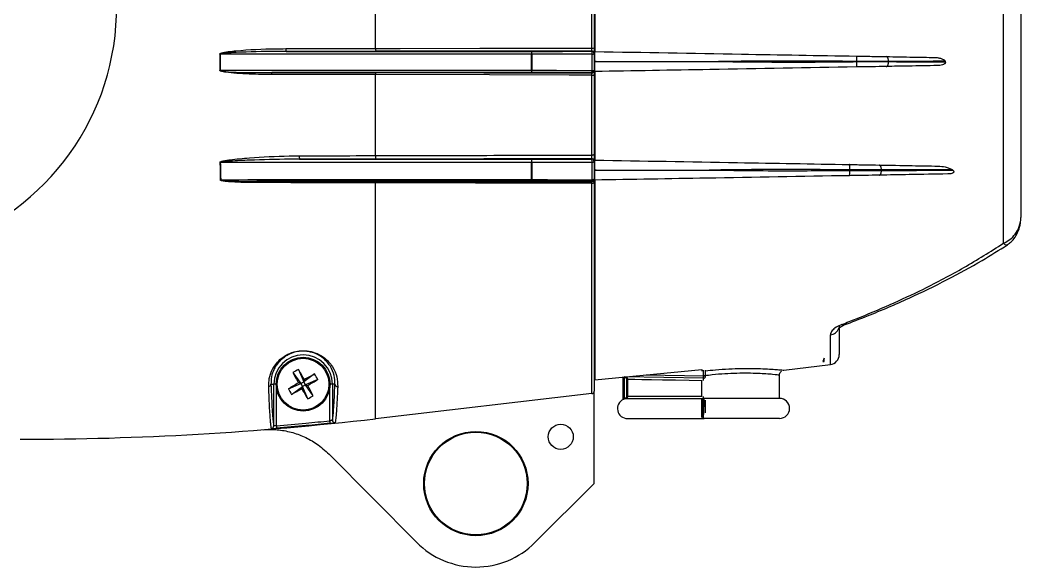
# Model space of a CAD drawing. Extents: x 12.3 to 108.7, y 1.1 to 80.4.
# Drawn here: x 77.17 to 83.16, y 29.34 to 32.62 of the extents above; entities that cross this region are included whole.
import ezdxf

# ---------------------------------------------------------------- set-up
doc = ezdxf.new("R2010")
doc.units = 0
doc.header["$MEASUREMENT"] = 0
doc.layers.add('OBJECT', color=7, linetype='CONTINUOUS')

msp = doc.modelspace()

# ---------------------------------------------------------------- linework, layer by layer
at = {"layer": 'OBJECT'}
for p, q in [((83.0585, 31.2808), (83.0585, 34.1032)), ((83.1638, 33.9481), (83.1638, 31.436)), ((80.6138, 32.955), (80.6138, 32.429)), ((79.3004, 32.4471), (79.3004, 32.9369)), ((80.5962, 32.4499), (80.5962, 32.9342)), ((80.6095, 32.9327), (80.6095, 32.4514)), ((78.3691, 32.4156), (78.3698, 32.3139)), ((80.2344, 32.4129), (78.3705, 32.4131)), ((79.3021, 32.4307), (78.7652, 32.4297)), ((78.7652, 32.4297), (80.2345, 32.4295)), ((80.5945, 32.4333), (79.3021, 32.4307)), ((80.2344, 32.3171), (80.2344, 32.4129)), ((80.2368, 32.4129), (80.2368, 32.3171)), ((80.5945, 32.4305), (80.5945, 32.4333)), ((80.5969, 32.3161), (80.5969, 32.4139)), ((80.6095, 32.4328), (80.6154, 32.4329)), ((80.6095, 32.4183), (80.6095, 32.4155)), ((80.6095, 32.4155), (80.6095, 32.3183)), ((80.6138, 32.3689), (80.6138, 32.3692)), ((82.1823, 32.3684), (82.1823, 32.3697)), ((82.3714, 32.3685), (82.3714, 32.3696)), ((78.3716, 32.3169), (78.3854, 32.3169)), ((80.2345, 32.3043), (78.6804, 32.3041)), ((78.6804, 32.3041), (79.3021, 32.303)), ((79.3004, 31.8057), (79.3004, 32.2905)), ((79.3021, 32.303), (80.5945, 32.3004)), ((80.5945, 32.3004), (80.5945, 32.3033)), ((80.6095, 32.3183), (80.6095, 32.3154)), ((80.6095, 32.2906), (80.6095, 31.8145)), ((80.6138, 32.309), (80.6138, 31.779)), ((80.5962, 31.8088), (80.5962, 32.288)), ((79.3021, 31.7854), (78.8459, 31.7845)), ((78.8459, 31.7845), (80.2345, 31.7843)), ((80.5945, 31.7882), (79.3021, 31.7854)), ((80.2344, 31.662), (80.2344, 31.7639)), ((80.2368, 31.7639), (80.2368, 31.6621)), ((80.5945, 31.7854), (80.5945, 31.7882)), ((80.5969, 31.6608), (80.5969, 31.7649)), ((80.6095, 31.7732), (80.6095, 31.7704)), ((80.6095, 31.7704), (80.6095, 31.6669)), ((80.6138, 31.7189), (80.6138, 31.7192)), ((82.1396, 31.7176), (82.1396, 31.7205)), ((82.3287, 31.7167), (82.3287, 31.7213)), ((78.3745, 31.6617), (78.3872, 31.6617)), ((80.2345, 31.653), (78.5914, 31.6528)), ((78.5914, 31.6528), (79.3021, 31.6515)), ((79.3004, 30.2301), (79.3004, 31.6429)), ((79.3021, 31.6515), (80.5945, 31.6486)), ((80.5945, 31.6486), (80.5945, 31.6519)), ((80.5962, 30.3805), (80.5962, 31.6403)), ((80.6095, 31.6669), (80.6095, 31.6636)), ((80.6095, 31.6471), (80.6095, 30.3954)), ((80.6138, 31.659), (80.6138, 30.4639)), ((82.0232, 30.5551), (82.0232, 30.7328)), ((82.0758, 30.7874), (82.0758, 30.6146)), ((81.7437, 30.5208), (82.0232, 30.5551)), ((81.9858, 30.5933), (81.9789, 30.5737)), ((81.9789, 30.5737), (81.9858, 30.5737)), ((81.9858, 30.5737), (81.9858, 30.5933)), ((78.8066, 30.5061), (78.8536, 30.441)), ((78.8397, 30.5249), (78.8714, 30.4511)), ((78.9365, 30.4981), (78.8714, 30.4511)), ((80.6095, 30.5038), (80.6138, 30.5038)), ((80.6138, 30.4639), (81.2538, 30.5247)), ((80.9216, 30.4932), (81.2645, 30.4872)), ((81.2538, 30.5247), (81.2538, 30.5147)), ((81.2645, 30.4872), (81.2645, 30.5211)), ((81.2738, 30.52), (81.2738, 30.4872)), ((81.7188, 30.352), (81.7188, 30.4917)), ((78.6754, 30.4371), (78.6923, 30.4371)), ((78.6923, 30.1871), (78.6923, 30.4371)), ((78.7066, 30.4371), (78.6923, 30.4371)), ((78.7798, 30.4092), (78.8536, 30.441)), ((78.8536, 30.441), (78.8398, 30.4448)), ((78.8536, 30.441), (78.8714, 30.4511)), ((78.8536, 30.441), (78.8637, 30.4231)), ((78.8815, 30.4333), (78.8637, 30.4231)), ((78.8752, 30.4649), (78.8714, 30.4511)), ((78.8815, 30.4333), (78.8714, 30.4511)), ((78.9553, 30.465), (78.8815, 30.4333)), ((78.8815, 30.4333), (78.8953, 30.4294)), ((78.9285, 30.3681), (78.8815, 30.4333)), ((79.0428, 30.4371), (79.0286, 30.4371)), ((79.0581, 30.4371), (79.0428, 30.4371)), ((79.0428, 30.4371), (79.0428, 30.2223)), ((80.7789, 30.4806), (80.7888, 30.4755)), ((80.7838, 30.4756), (80.7789, 30.4806)), ((80.7838, 30.4755), (80.7838, 30.4756)), ((80.7838, 30.4755), (80.7888, 30.4755)), ((80.7838, 30.3527), (80.7838, 30.4755)), ((81.2637, 30.4722), (80.7881, 30.4805)), ((80.795, 30.4753), (80.7888, 30.4755)), ((80.7888, 30.4755), (80.7888, 30.4755)), ((80.7888, 30.4755), (80.7888, 30.3527)), ((80.8049, 30.4653), (80.8098, 30.4653)), ((80.8049, 30.3646), (80.8049, 30.4653)), ((80.8098, 30.4653), (80.8098, 30.3646)), ((81.2538, 30.3606), (81.2538, 30.4614)), ((81.2738, 30.4872), (81.2645, 30.4872)), ((81.2738, 30.4872), (81.2738, 30.4822)), ((78.7073, 30.4217), (78.7073, 30.1882)), ((78.7986, 30.3761), (78.8637, 30.4231)), ((78.8599, 30.4094), (78.8637, 30.4231)), ((78.8954, 30.3494), (78.8637, 30.4231)), ((79.0278, 30.2178), (79.0278, 30.4217)), ((80.5962, 30.3805), (79.3004, 30.2301)), ((80.6092, 30.3821), (80.6095, 30.3821)), ((80.6092, 29.8422), (80.6092, 30.3821)), ((80.6095, 30.3821), (80.6095, 30.3954)), ((80.7838, 30.3527), (80.7888, 30.3527)), ((80.7888, 30.3527), (80.7968, 30.3549)), ((81.2638, 30.35), (80.7978, 30.35)), ((80.8049, 30.3646), (80.8098, 30.3646)), ((80.8098, 30.3646), (81.2567, 30.3646)), ((81.2589, 30.351), (81.2573, 30.351)), ((81.2588, 30.352), (81.2589, 30.3506)), ((81.7188, 30.352), (81.2588, 30.352)), ((80.8088, 30.2312), (81.2638, 30.2312)), ((81.2589, 30.2335), (81.2588, 30.232)), ((81.7188, 30.232), (81.2589, 30.232)), ((79.0228, 30.0183), (79.5468, 29.4901)), ((80.2544, 29.4883), (80.6092, 29.8422))]:
    msp.add_line(p, q, dxfattribs=at)
at = {"layer": 'OBJECT', "flags": 128}
for points in [[(79.3004, 32.4471), (79.3302, 32.4472), (79.4494, 32.4475), (79.9261, 32.4485), (80.5962, 32.4499)], [(80.2345, 32.4295), (80.42, 32.4301), (80.5945, 32.4305)], [(80.5969, 32.4139), (80.5672, 32.4138), (80.4487, 32.4135), (80.2368, 32.4129)], [(78.3854, 32.3169), (78.4154, 32.3169), (78.5354, 32.3169), (79.0154, 32.317), (80.2344, 32.3171)], [(80.5962, 32.288), (80.5797, 32.288), (80.4606, 32.2882), (79.9839, 32.2892), (79.3004, 32.2905)], [(80.5945, 32.3033), (80.4206, 32.3038), (80.2345, 32.3043)], [(80.2368, 32.3171), (80.2664, 32.3171), (80.3849, 32.3167), (80.5969, 32.3161)], [(80.5962, 31.8088), (80.5989, 31.8091), (80.6014, 31.8095), (80.6037, 31.81), (80.6057, 31.8107), (80.6073, 31.8116), (80.6085, 31.8125), (80.6093, 31.8135), (80.6095, 31.8145)], [(80.2344, 31.7639), (80.2044, 31.7639), (80.0844, 31.7639), (79.6044, 31.7639), (78.372, 31.7641)], [(80.6095, 31.7704), (80.6093, 31.7694), (80.6086, 31.7684), (80.6075, 31.7676), (80.6059, 31.7668), (80.604, 31.7661), (80.6018, 31.7655), (80.5994, 31.7651), (80.5969, 31.7649)], [(78.3872, 31.6617), (78.4172, 31.6617), (78.5372, 31.6618), (79.0172, 31.6618), (80.2344, 31.662)], [(80.5962, 31.6403), (80.5989, 31.6406), (80.6014, 31.6411), (80.6037, 31.6417), (80.6057, 31.6426), (80.6073, 31.6436), (80.6085, 31.6447), (80.6093, 31.6459), (80.6095, 31.6471)], [(80.5969, 31.6608), (80.5994, 31.6611), (80.6018, 31.6615), (80.604, 31.6622), (80.6059, 31.6629), (80.6075, 31.6638), (80.6086, 31.6648), (80.6093, 31.6659), (80.6095, 31.6669)], [(83.0585, 31.2808), (83.0682, 31.2741), (83.0766, 31.2711), (83.0831, 31.2719), (83.0838, 31.2723)], [(81.2538, 30.4573), (81.178, 30.4587), (81.0956, 30.4602), (81.0194, 30.4616), (80.9519, 30.4628), (80.8955, 30.4638), (80.8521, 30.4646), (80.8232, 30.4651), (80.8098, 30.4653)], [(79.0293, 30.2029), (79.0293, 30.2033), (79.0292, 30.2042), (79.029, 30.2056), (79.0289, 30.2075), (79.0286, 30.2097), (79.0284, 30.2122), (79.0281, 30.215), (79.0278, 30.2178)], [(78.7073, 30.1882), (78.7075, 30.1853), (78.7078, 30.1826), (78.708, 30.1801), (78.7082, 30.1778), (78.7083, 30.176), (78.7084, 30.1746), (78.7085, 30.1736), (78.7085, 30.1732)]]:
    msp.add_lwpolyline(points, dxfattribs=at)
at = {"layer": 'OBJECT'}
for centre, radius in [((78.8676, 30.4371), 0.161), ((78.8676, 30.4371), 0.1549), ((80.4095, 30.122), 0.0751), ((79.9015, 29.842), 0.3122), ((79.9015, 29.842), 0.3073)]:
    msp.add_circle(centre, radius, dxfattribs=at)
for centre, radius, start, end in [((76.2515, 32.692), 1.5, 209.92643, 65.38549), ((78.8158, 32.442), 0.052, 175.36381, 193.62253), ((79.3397, 32.4429), 0.0396, 173.91457, 198.06738), ((80.9252, 32.4172), 0.6908, 178.97673, 180.35644), ((80.2345, 32.5491), 0.1362, 269.95787, 270.98138), ((80.2066, 32.4172), 0.0305, 352.02859, 23.98277), ((80.5945, 32.4183), 0.015, 0.00632, 90.00362), ((80.5666, 32.4181), 0.0305, 352.01699, 23.96494), ((80.5945, 32.4155), 0.015, 0.00632, 90.00362), ((80.5993, 32.4814), 0.0317, 264.53386, 288.88403), ((80.5996, 32.442), 0.0282, 264.33761, 290.48783), ((80.6096, 32.3908), 0.00727, 53.77922, 90.28127), ((78.7176, 32.2942), 0.0385, 164.98042, 183.94109), ((79.3281, 32.2931), 0.0278, 158.99083, 185.33807), ((80.7147, 32.3143), 0.4803, 179.66977, 181.19683), ((80.2345, 32.4185), 0.1014, 269.94275, 271.31763), ((80.2149, 32.3145), 0.0221, 332.53667, 6.81375), ((80.5945, 32.3183), 0.015, 269.99659, 359.99361), ((80.575, 32.3135), 0.022, 332.46112, 6.80142), ((80.5945, 32.3154), 0.015, 269.99659, 359.99361), ((80.5992, 32.3082), 0.0204, 261.77054, 300.43677), ((80.5996, 32.3377), 0.0218, 262.78686, 297.16097), ((80.6091, 32.3237), 0.00731, 49.69642, 86.8688), ((80.6095, 32.3244), 0.00647, 47.15899, 89.40623), ((78.9046, 31.7986), 0.0603, 174.13352, 193.5339), ((79.348, 31.7995), 0.048, 172.57596, 197.13382), ((81.0679, 31.7701), 0.8336, 179.02617, 180.43115), ((80.2345, 31.8049), 0.0411, 269.86197, 273.25897), ((80.2009, 31.7701), 0.0365, 350.21327, 22.87231), ((80.5945, 31.7732), 0.015, 0.0064, 90.00369), ((80.5608, 31.7711), 0.0366, 350.13534, 22.87655), ((80.5945, 31.7704), 0.015, 0.00612, 90.00369), ((78.6135, 31.6455), 0.0233, 161.55533, 183.53232), ((79.3163, 31.6442), 0.0159, 152.63312, 184.74851), ((80.2345, 31.699), 0.037, 269.84598, 273.61999), ((80.5069, 31.6605), 0.2725, 179.6771, 181.56104), ((80.2233, 31.6607), 0.0136, 325.37209, 5.61845), ((80.5945, 31.6669), 0.015, 269.99631, 359.99388), ((80.5945, 31.6636), 0.015, 269.99659, 359.99361), ((80.5837, 31.6595), 0.0133, 324.98274, 5.56196), ((82.102, 30.8055), 0.0142, 227.61758, 286.95606), ((82.0179, 30.7914), 0.0589, 275.16824, 341.06905), ((78.8676, 30.4371), 0.1753, 0, 180), ((82.0158, 30.6146), 0.06, 277, 0), ((79.0184, 30.1709), 0.3965, 116.79529, 122.29603), ((81.2561, 31.7937), 2.7673, 207.7275, 209.17146), ((76.4759, 29.0841), 2.7683, 29.92008, 31.36356), ((80.2243, 28.0482), 2.7677, 117.72761, 119.17135), ((78.6014, 30.2863), 0.3964, 26.79471, 32.29644), ((78.6611, 30.438), 0.0143, 271.91262, 356.59079), ((80.2202, 28.0462), 2.7674, 119.92002, 121.36395), ((77.5149, 32.828), 2.7674, 299.92002, 301.36395), ((79.0728, 30.438), 0.0147, 183.58335, 277.52751), ((80.7875, 30.5467), 0.0711, 267.02273, 270.97886), ((80.724, 30.4778), 0.0711, 357.98461, 2.01539), ((81.2638, 30.4822), 0.01, 269, 0), ((79.1337, 30.588), 0.3965, 206.79508, 212.29608), ((77.5112, 32.8254), 2.7669, 297.7274, 299.17156), ((81.2588, 31.7899), 2.7679, 209.91998, 211.36367), ((76.4786, 29.0804), 2.7677, 27.7276, 29.17136), ((80.5945, 30.3954), 0.015, 276.62117, 0), ((78.7167, 30.7033), 0.3965, 296.79529, 302.29603), ((80.8088, 30.2912), 0.06, 114.60659, 270), ((80.7237, 30.3387), 0.0749, 8.6281, 12.44194), ((81.7188, 30.292), 0.06, 270, 90), ((77.1734, 48.5539), 18.4468, 270, 276.62117), ((79.0578, 30.2223), 0.015, 180.11008, 275.83387), ((78.6773, 30.1871), 0.015, 274.70147, 359.90668), ((79.9015, 29.842), 0.4997, 224.77204, 314.92776)]:
    msp.add_arc(centre, radius, start, end, dxfattribs=at)
for centre, major_axis, ratio, start_param, end_param in [((85.5957, 32.692), (2.9415, 0), 0.564143, 3.336501, 3.338452), ((85.2325, 32.692), (3.0188, 0), 0.564143, 3.749125, 3.750253), ((81.2638, 30.4872), (0.0002, 0.015), 0.044174, 3.141335, 4.713288)]:
    msp.add_ellipse(centre, major_axis=major_axis, ratio=ratio, start_param=start_param, end_param=end_param, dxfattribs=at)
for points, knots in [([(78.3691, 32.4156), (78.3691, 32.4156), (78.3699, 32.4163), (78.3716, 32.4173), (78.3747, 32.4187), (78.3789, 32.4201), (78.3851, 32.4218), (78.3944, 32.4239), (78.4085, 32.4265), (78.4326, 32.4299), (78.5317, 32.4405), (78.6444, 32.4453), (78.744, 32.446), (78.7639, 32.4462)], [0, 0, 0, 0, 0.000221, 0.007602, 0.014894, 0.025451, 0.040866, 0.063519, 0.097193, 0.149251, 0.246853, 0.84944, 1, 1, 1, 1]), ([(78.3696, 32.4141), (78.3695, 32.4142), (78.3692, 32.4145), (78.3691, 32.4151), (78.3691, 32.4155), (78.3691, 32.4156)], [0, 0, 0, 0, 0.297907, 0.774263, 1, 1, 1, 1]), ([(78.7652, 32.4297), (78.7453, 32.4296), (78.6456, 32.4293), (78.5331, 32.4269), (78.4337, 32.4216), (78.4096, 32.4198), (78.3955, 32.4185), (78.3862, 32.4175), (78.38, 32.4166), (78.3758, 32.4159), (78.3728, 32.4152), (78.3708, 32.4147), (78.3698, 32.4142), (78.3696, 32.4141)], [0, 0, 0, 0, 0.150846, 0.754475, 0.851961, 0.903803, 0.937196, 0.959518, 0.974561, 0.984709, 0.99155, 0.998106, 1, 1, 1, 1]), ([(78.3696, 32.4141), (78.3699, 32.4138), (78.3702, 32.4135), (78.3705, 32.4132), (78.3705, 32.4131)], [0, 0, 0, 0, 0.885784, 1, 1, 1, 1]), ([(78.3705, 32.4131), (78.3706, 32.4076), (78.3707, 32.3922), (78.3711, 32.3601), (78.3714, 32.3335), (78.3716, 32.3169)], [0, 0, 0, 0, 0.170169, 0.481151, 1, 1, 1, 1]), ([(78.7639, 32.4462), (78.7739, 32.4462), (78.8237, 32.4463), (79.0027, 32.4466), (79.1714, 32.4469), (79.3004, 32.4471)], [0, 0, 0, 0, 0.055635, 0.278177, 1, 1, 1, 1]), ([(80.5945, 32.4333), (80.5947, 32.4335), (80.5951, 32.4338), (80.5956, 32.4363), (80.596, 32.4401), (80.5962, 32.4448), (80.5962, 32.4482), (80.5962, 32.4499)], [0, 0, 0, 0, 0.193068, 0.397655, 0.599765, 0.800194, 1, 1, 1, 1]), ([(80.6095, 32.4514), (80.6095, 32.4481), (80.6095, 32.4413), (80.6095, 32.4319), (80.6095, 32.4244), (80.6095, 32.4194), (80.6095, 32.4186), (80.6095, 32.4183)], [0, 0, 0, 0, 0.201676, 0.403337, 0.605469, 0.808814, 1, 1, 1, 1]), ([(80.6138, 32.4181), (80.6136, 32.4189), (80.613, 32.4206), (80.6108, 32.4234), (80.6096, 32.4246), (80.6095, 32.4247)], [0, 0, 0, 0, 0.431903, 0.945125, 1, 1, 1, 1]), ([(80.6138, 32.429), (80.9061, 32.4239), (81.4279, 32.4148), (81.9495, 32.4057), (82.179, 32.4017)], [0, 0, 0, 0, 0.56001, 1, 1, 1, 1]), ([(80.6138, 32.3692), (80.6138, 32.3751), (80.6138, 32.3876), (80.6138, 32.4052), (80.6138, 32.4193), (80.6138, 32.4277), (80.6138, 32.4286), (80.6138, 32.429)], [0, 0, 0, 0, 0.187683, 0.400359, 0.613504, 0.827952, 1, 1, 1, 1]), ([(80.6208, 32.369), (80.6195, 32.3691), (80.6172, 32.3691), (80.6149, 32.3691), (80.6138, 32.3692)], [0, 0, 0, 0, 0.560015, 1, 1, 1, 1]), ([(80.6138, 32.3689), (80.6151, 32.3689), (80.6174, 32.369), (80.6197, 32.369), (80.6208, 32.369)], [0, 0, 0, 0, 0.560017, 1, 1, 1, 1]), ([(80.6138, 32.309), (80.6138, 32.3097), (80.6138, 32.3111), (80.6138, 32.3215), (80.6138, 32.3369), (80.6138, 32.3537), (80.6138, 32.3647), (80.6138, 32.3689)], [0, 0, 0, 0, 0.217203, 0.434333, 0.650167, 0.864391, 1, 1, 1, 1]), ([(80.6208, 32.369), (80.6213, 32.369), (80.7589, 32.369), (80.9811, 32.369), (81.224, 32.369), (81.3305, 32.369), (81.3523, 32.369), (81.353, 32.369)], [0, 0, 0, 0, 0.002275, 0.563506, 0.91051, 0.997261, 1, 1, 1, 1]), ([(82.1823, 32.3697), (82.0275, 32.371), (81.7511, 32.3733), (81.4747, 32.3703), (81.353, 32.369)], [0, 0, 0, 0, 0.5599417, 1, 1, 1, 1]), ([(81.353, 32.369), (81.5078, 32.3674), (81.7843, 32.3644), (82.0607, 32.3671), (82.1823, 32.3684)], [0, 0, 0, 0, 0.560058, 1, 1, 1, 1]), ([(82.1823, 32.3697), (82.1823, 32.3737), (82.1824, 32.3799), (82.182, 32.3874), (82.1816, 32.3925), (82.181, 32.3966), (82.1802, 32.4006), (82.1795, 32.4013), (82.179, 32.4017)], [0, 0, 0, 0, 0.239486, 0.368379, 0.5, 0.631621, 0.760514, 1, 1, 1, 1]), ([(82.179, 32.4017), (82.2101, 32.4012), (82.2724, 32.4001), (82.329, 32.3991), (82.3574, 32.3986)], [0, 0, 0, 0, 0.499273, 1, 1, 1, 1]), ([(82.179, 32.3364), (82.1795, 32.3368), (82.1802, 32.3375), (82.181, 32.3415), (82.1816, 32.3456), (82.182, 32.3507), (82.1824, 32.3581), (82.1823, 32.3643), (82.1823, 32.3684)], [0, 0, 0, 0, 0.239486, 0.368379, 0.5, 0.63162, 0.760514, 1, 1, 1, 1]), ([(82.3714, 32.3696), (82.3415, 32.3696), (82.2816, 32.3696), (82.2154, 32.3697), (82.1823, 32.3697)], [0, 0, 0, 0, 0.500043, 1, 1, 1, 1]), ([(82.1823, 32.3684), (82.2154, 32.3684), (82.2816, 32.3685), (82.3415, 32.3685), (82.3714, 32.3685)], [0, 0, 0, 0, 0.499957, 1, 1, 1, 1]), ([(82.3714, 32.3696), (82.3712, 32.3732), (82.371, 32.3788), (82.3693, 32.3855), (82.3675, 32.3902), (82.3653, 32.3939), (82.362, 32.3976), (82.3592, 32.3982), (82.3574, 32.3986)], [0, 0, 0, 0, 0.239577, 0.368438, 0.5, 0.631563, 0.760422, 1, 1, 1, 1]), ([(82.3574, 32.3986), (82.4111, 32.3977), (82.507, 32.396), (82.6033, 32.3943), (82.6457, 32.3936)], [0, 0, 0, 0, 0.559976, 1, 1, 1, 1]), ([(82.3574, 32.3395), (82.3592, 32.3399), (82.362, 32.3405), (82.3653, 32.3442), (82.3675, 32.3479), (82.3693, 32.3525), (82.371, 32.3593), (82.3712, 32.3648), (82.3714, 32.3685)], [0, 0, 0, 0, 0.239578, 0.368437, 0.5, 0.631562, 0.760424, 1, 1, 1, 1]), ([(82.7099, 32.3706), (82.6467, 32.3704), (82.5339, 32.37), (82.421, 32.3697), (82.3714, 32.3696)], [0, 0, 0, 0, 0.560005, 1, 1, 1, 1]), ([(82.3714, 32.3685), (82.4348, 32.3682), (82.548, 32.3678), (82.6612, 32.3676), (82.711, 32.3675)], [0, 0, 0, 0, 0.560003, 1, 1, 1, 1]), ([(82.6457, 32.3936), (82.6529, 32.3932), (82.6666, 32.3924), (82.6862, 32.3877), (82.7, 32.3817), (82.7077, 32.3751), (82.7092, 32.3719), (82.7099, 32.3706)], [0, 0, 0, 0, 0.307718, 0.577843, 0.849689, 0.938704, 1, 1, 1, 1]), ([(82.711, 32.3675), (82.7112, 32.3665), (82.7118, 32.3645), (82.7111, 32.3612), (82.7089, 32.3576), (82.7035, 32.353), (82.6882, 32.3464), (82.6736, 32.3455), (82.6629, 32.3448)], [0, 0, 0, 0, 0.05238, 0.104942, 0.166384, 0.263154, 0.457421, 1, 1, 1, 1]), ([(78.3698, 32.3139), (78.3698, 32.3143), (78.3698, 32.3149), (78.3701, 32.3154), (78.3703, 32.3156), (78.3703, 32.3156)], [0, 0, 0, 0, 0.637309, 0.929409, 1, 1, 1, 1]), ([(78.6792, 32.2915), (78.6593, 32.2916), (78.5895, 32.2921), (78.4975, 32.2953), (78.4162, 32.303), (78.3833, 32.3082), (78.3722, 32.3125), (78.3705, 32.3135), (78.3698, 32.3139)], [0, 0, 0, 0, 0.192001, 0.672671, 0.885171, 0.98164, 0.991569, 1, 1, 1, 1]), ([(78.3716, 32.3169), (78.3715, 32.3169), (78.3711, 32.3164), (78.3707, 32.316), (78.3703, 32.3156)], [0, 0, 0, 0, 0.084321, 1, 1, 1, 1]), ([(78.3703, 32.3156), (78.3704, 32.3156), (78.3713, 32.3152), (78.3732, 32.3147), (78.4149, 32.3065), (78.4981, 32.3027), (78.5996, 32.3048), (78.6605, 32.3043), (78.6804, 32.3041)], [0, 0, 0, 0, 0.000798, 0.00951, 0.018875, 0.412287, 0.807617, 1, 1, 1, 1]), ([(79.3004, 32.2905), (79.2904, 32.2905), (79.2408, 32.2906), (79.034, 32.291), (78.8367, 32.2913), (78.6792, 32.2915)], [0, 0, 0, 0, 0.048051, 0.240252, 1, 1, 1, 1]), ([(80.5962, 32.288), (80.5962, 32.2897), (80.5961, 32.2931), (80.5956, 32.2971), (80.5951, 32.2998), (80.5947, 32.3002), (80.5945, 32.3004)], [0, 0, 0, 0, 0.258254, 0.503569, 0.751286, 1, 1, 1, 1]), ([(80.6095, 32.3154), (80.6095, 32.315), (80.6095, 32.3142), (80.6095, 32.3088), (80.6095, 32.3009), (80.6095, 32.2941), (80.6095, 32.2906)], [0, 0, 0, 0, 0.246724, 0.493472, 0.739434, 1, 1, 1, 1]), ([(82.179, 32.3364), (81.8868, 32.3313), (81.365, 32.3221), (80.8434, 32.313), (80.6138, 32.309)], [0, 0, 0, 0, 0.560008, 1, 1, 1, 1]), ([(82.3574, 32.3395), (82.329, 32.339), (82.2724, 32.338), (82.2101, 32.3369), (82.179, 32.3364)], [0, 0, 0, 0, 0.500727, 1, 1, 1, 1]), ([(82.6629, 32.3448), (82.6057, 32.3438), (82.5035, 32.342), (82.4021, 32.3403), (82.3574, 32.3395)], [0, 0, 0, 0, 0.560034, 1, 1, 1, 1]), ([(80.6095, 31.8145), (80.6095, 31.8113), (80.6095, 31.8049), (80.6095, 31.7947), (80.6095, 31.7855), (80.6095, 31.7783), (80.6095, 31.774), (80.6095, 31.7734), (80.6095, 31.7732)], [0, 0, 0, 0, 0.171857, 0.343722, 0.515528, 0.68804, 0.861786, 1, 1, 1, 1]), ([(78.37, 31.767), (78.3706, 31.7674), (78.3721, 31.7683), (78.3751, 31.7695), (78.3795, 31.771), (78.3861, 31.7728), (78.3959, 31.775), (78.4109, 31.7777), (78.4612, 31.7852), (78.5868, 31.7965), (78.7252, 31.8037), (78.8247, 31.8046), (78.8446, 31.8048)], [0, 0, 0, 0, 0.004769, 0.011139, 0.020375, 0.033873, 0.053728, 0.083326, 0.129589, 0.372848, 0.874621, 1, 1, 1, 1]), ([(78.37, 31.767), (78.3705, 31.7314), (78.3711, 31.6949), (78.3718, 31.6589), (78.3718, 31.658)], [0, 0, 0, 0, 0.9743469, 1, 1, 1, 1]), ([(78.3705, 31.7654), (78.3704, 31.7656), (78.3701, 31.7659), (78.37, 31.7665), (78.37, 31.7669), (78.37, 31.767)], [0, 0, 0, 0, 0.340086, 0.815796, 1, 1, 1, 1]), ([(78.8459, 31.7845), (78.826, 31.7844), (78.7264, 31.784), (78.5881, 31.7804), (78.4625, 31.7747), (78.412, 31.7709), (78.397, 31.7696), (78.3872, 31.7685), (78.3806, 31.7676), (78.3762, 31.7668), (78.3731, 31.7662), (78.3714, 31.7656), (78.3705, 31.7654)], [0, 0, 0, 0, 0.125521, 0.628184, 0.871481, 0.917562, 0.946924, 0.966505, 0.979694, 0.988591, 0.994589, 1, 1, 1, 1]), ([(78.3705, 31.7654), (78.371, 31.765), (78.3715, 31.7645), (78.3719, 31.7641), (78.372, 31.7641)], [0, 0, 0, 0, 0.922656, 1, 1, 1, 1]), ([(78.372, 31.7641), (78.3723, 31.7487), (78.3729, 31.7241), (78.3738, 31.69), (78.3742, 31.6713), (78.3745, 31.6617)], [0, 0, 0, 0, 0.446556, 0.718702, 1, 1, 1, 1]), ([(78.8446, 31.8048), (78.8545, 31.8048), (78.9043, 31.8049), (79.0564, 31.8052), (79.1982, 31.8055), (79.3004, 31.8057)], [0, 0, 0, 0, 0.065425, 0.327127, 1, 1, 1, 1]), ([(79.3004, 31.8057), (79.3103, 31.8057), (79.3599, 31.8059), (79.5683, 31.8064), (79.9904, 31.8074), (80.3727, 31.8083), (80.5962, 31.8088)], [0, 0, 0, 0, 0.022974, 0.114871, 0.482458, 1, 1, 1, 1]), ([(80.2345, 31.7843), (80.296, 31.7845), (80.416, 31.7848), (80.536, 31.7852), (80.5945, 31.7854)], [0, 0, 0, 0, 0.512542, 1, 1, 1, 1]), ([(80.5969, 31.7649), (80.587, 31.7648), (80.5377, 31.7647), (80.4177, 31.7644), (80.3075, 31.7641), (80.2368, 31.7639)], [0, 0, 0, 0, 0.082169, 0.410841, 1, 1, 1, 1]), ([(80.5945, 31.7882), (80.5947, 31.7883), (80.5951, 31.7886), (80.5956, 31.7907), (80.596, 31.7943), (80.5963, 31.7989), (80.5964, 31.804), (80.5963, 31.8072), (80.5962, 31.8088)], [0, 0, 0, 0, 0.139979, 0.315335, 0.48826, 0.659255, 0.829582, 1, 1, 1, 1]), ([(80.6138, 31.779), (80.8981, 31.7741), (81.4057, 31.7652), (81.913, 31.7564), (82.1363, 31.7525)], [0, 0, 0, 0, 0.560011, 1, 1, 1, 1]), ([(80.6138, 31.7192), (80.6138, 31.7251), (80.6138, 31.7376), (80.6138, 31.7552), (80.6138, 31.7693), (80.6138, 31.7777), (80.6138, 31.7786), (80.6138, 31.779)], [0, 0, 0, 0, 0.18768, 0.400357, 0.613501, 0.827951, 1, 1, 1, 1]), ([(82.1396, 31.7205), (82.1396, 31.7245), (82.1397, 31.7307), (82.1393, 31.7381), (82.1389, 31.7432), (82.1383, 31.7474), (82.1375, 31.7514), (82.1368, 31.752), (82.1363, 31.7525)], [0, 0, 0, 0, 0.2394865, 0.3683791, 0.5000007, 0.6316212, 0.760515, 1, 1, 1, 1]), ([(82.1363, 31.7525), (82.1674, 31.7519), (82.2299, 31.7508), (82.2867, 31.7498), (82.3152, 31.7493)], [0, 0, 0, 0, 0.498895, 1, 1, 1, 1]), ([(80.6208, 31.719), (80.6195, 31.7191), (80.6172, 31.7191), (80.6149, 31.7191), (80.6138, 31.7192)], [0, 0, 0, 0, 0.559957, 1, 1, 1, 1]), ([(80.6138, 31.7189), (80.6151, 31.7189), (80.6174, 31.719), (80.6198, 31.719), (80.6208, 31.719)], [0, 0, 0, 0, 0.56004, 1, 1, 1, 1]), ([(80.6138, 31.659), (80.6138, 31.6597), (80.6138, 31.6611), (80.6138, 31.6715), (80.6138, 31.6869), (80.6138, 31.7037), (80.6138, 31.7147), (80.6138, 31.7189)], [0, 0, 0, 0, 0.2172025, 0.4343319, 0.6501656, 0.8643895, 1, 1, 1, 1]), ([(80.6208, 31.719), (80.6213, 31.719), (80.7402, 31.719), (80.9438, 31.719), (81.168, 31.719), (81.2746, 31.719), (81.2964, 31.719), (81.2971, 31.719)], [0, 0, 0, 0, 0.002464, 0.527442, 0.903158, 0.997088, 1, 1, 1, 1]), ([(82.1396, 31.7205), (81.9824, 31.7217), (81.7015, 31.7238), (81.4206, 31.7205), (81.2971, 31.719)], [0, 0, 0, 0, 0.559937, 1, 1, 1, 1]), ([(81.2971, 31.719), (81.4543, 31.7172), (81.7352, 31.7138), (82.0161, 31.7164), (82.1396, 31.7176)], [0, 0, 0, 0, 0.560064, 1, 1, 1, 1]), ([(82.1363, 31.6856), (82.1368, 31.686), (82.1375, 31.6867), (82.1383, 31.6907), (82.1389, 31.6948), (82.1393, 31.7), (82.1397, 31.7074), (82.1396, 31.7136), (82.1396, 31.7176)], [0, 0, 0, 0, 0.239485, 0.368379, 0.499999, 0.63162, 0.760514, 1, 1, 1, 1]), ([(82.3287, 31.7213), (82.2988, 31.7212), (82.2389, 31.7208), (82.1727, 31.7206), (82.1396, 31.7205)], [0, 0, 0, 0, 0.500039, 1, 1, 1, 1]), ([(82.1396, 31.7176), (82.1727, 31.7175), (82.2389, 31.7172), (82.2988, 31.7169), (82.3287, 31.7167)], [0, 0, 0, 0, 0.499961, 1, 1, 1, 1]), ([(82.3287, 31.7213), (82.3286, 31.7248), (82.3283, 31.7302), (82.3267, 31.7367), (82.325, 31.7412), (82.3228, 31.7448), (82.3196, 31.7483), (82.3169, 31.7489), (82.3152, 31.7493)], [0, 0, 0, 0, 0.239578, 0.368442, 0.500003, 0.631567, 0.760427, 1, 1, 1, 1]), ([(82.3152, 31.7493), (82.3809, 31.7482), (82.4982, 31.7461), (82.6159, 31.7441), (82.6676, 31.7432)], [0, 0, 0, 0, 0.55999, 1, 1, 1, 1]), ([(82.3152, 31.6887), (82.3169, 31.6891), (82.3196, 31.6898), (82.3228, 31.6933), (82.325, 31.6969), (82.3267, 31.7013), (82.3283, 31.7078), (82.3286, 31.7132), (82.3287, 31.7167)], [0, 0, 0, 0, 0.239573, 0.368433, 0.499997, 0.631558, 0.760422, 1, 1, 1, 1]), ([(82.7258, 31.6959), (82.6491, 31.6946), (82.5119, 31.6922), (82.3753, 31.6898), (82.3152, 31.6887)], [0, 0, 0, 0, 0.560013, 1, 1, 1, 1]), ([(82.7539, 31.7199), (82.6745, 31.7202), (82.5328, 31.7208), (82.3911, 31.7212), (82.3287, 31.7213)], [0, 0, 0, 0, 0.559997, 1, 1, 1, 1]), ([(82.3287, 31.7167), (82.4084, 31.7171), (82.5508, 31.7177), (82.6932, 31.7181), (82.7558, 31.7183)], [0, 0, 0, 0, 0.559998, 1, 1, 1, 1]), ([(82.6676, 31.7432), (82.6821, 31.7419), (82.7046, 31.7399), (82.7338, 31.7317), (82.7471, 31.7238), (82.7539, 31.7199)], [0, 0, 0, 0, 0.472797, 0.731903, 1, 1, 1, 1]), ([(82.7558, 31.7183), (82.7572, 31.7171), (82.7595, 31.715), (82.7615, 31.7116), (82.762, 31.7087), (82.7613, 31.7062), (82.7596, 31.7038), (82.7557, 31.701), (82.7444, 31.6968), (82.7338, 31.6963), (82.7258, 31.6959)], [0, 0, 0, 0, 0.113364, 0.188717, 0.241996, 0.295665, 0.342489, 0.417959, 0.560437, 1, 1, 1, 1]), ([(78.3718, 31.658), (78.3718, 31.6584), (78.3719, 31.6591), (78.3722, 31.6597), (78.3725, 31.6599), (78.3725, 31.6599)], [0, 0, 0, 0, 0.601495, 0.929141, 1, 1, 1, 1]), ([(78.5902, 31.644), (78.5703, 31.6442), (78.5186, 31.6445), (78.4588, 31.6466), (78.4142, 31.6504), (78.398, 31.6523), (78.3875, 31.6539), (78.3805, 31.6553), (78.3758, 31.6565), (78.3731, 31.6574), (78.372, 31.6579), (78.3718, 31.658)], [0, 0, 0, 0, 0.271656, 0.70652, 0.815523, 0.884186, 0.930079, 0.961236, 0.982535, 0.997203, 1, 1, 1, 1]), ([(78.3745, 31.6617), (78.3744, 31.6617), (78.3738, 31.6611), (78.3731, 31.6605), (78.3725, 31.6599)], [0, 0, 0, 0, 0.0546138, 1, 1, 1, 1]), ([(78.3725, 31.6599), (78.3728, 31.6599), (78.3741, 31.6596), (78.3769, 31.6591), (78.3816, 31.6585), (78.3886, 31.6578), (78.3991, 31.657), (78.4153, 31.656), (78.46, 31.6541), (78.5197, 31.6531), (78.5715, 31.6529), (78.5914, 31.6528)], [0, 0, 0, 0, 0.004302, 0.0182, 0.038811, 0.069364, 0.114752, 0.183041, 0.291855, 0.727497, 1, 1, 1, 1]), ([(79.3004, 31.6429), (79.2904, 31.6429), (79.2409, 31.643), (79.0324, 31.6434), (78.8056, 31.6437), (78.6182, 31.644), (78.5902, 31.644)], [0, 0, 0, 0, 0.042003, 0.210018, 0.882142, 1, 1, 1, 1]), ([(80.5962, 31.6403), (80.5908, 31.6403), (80.5456, 31.6404), (80.3418, 31.6408), (79.9154, 31.6417), (79.5285, 31.6424), (79.3004, 31.6429)], [0, 0, 0, 0, 0.012714, 0.10454, 0.471842, 1, 1, 1, 1]), ([(80.5945, 31.6519), (80.5367, 31.6521), (80.4167, 31.6525), (80.2966, 31.6528), (80.2345, 31.653)], [0, 0, 0, 0, 0.482173, 1, 1, 1, 1]), ([(80.2368, 31.6621), (80.299, 31.6619), (80.419, 31.6614), (80.539, 31.661), (80.5969, 31.6608)], [0, 0, 0, 0, 0.517825, 1, 1, 1, 1]), ([(80.5962, 31.6403), (80.5962, 31.6406), (80.5961, 31.6424), (80.5958, 31.6453), (80.5952, 31.648), (80.5947, 31.6484), (80.5945, 31.6486)], [0, 0, 0, 0, 0.059002, 0.369648, 0.68405, 1, 1, 1, 1]), ([(80.6095, 31.6636), (80.6095, 31.6632), (80.6095, 31.6624), (80.6095, 31.657), (80.6095, 31.6512), (80.6095, 31.6477), (80.6095, 31.6471)], [0, 0, 0, 0, 0.313829, 0.627702, 0.940333, 1, 1, 1, 1]), ([(82.1363, 31.6856), (81.8521, 31.6807), (81.3445, 31.6718), (80.8371, 31.6629), (80.6138, 31.659)], [0, 0, 0, 0, 0.560008, 1, 1, 1, 1]), ([(82.3152, 31.6887), (82.2867, 31.6882), (82.2299, 31.6872), (82.1674, 31.6862), (82.1363, 31.6856)], [0, 0, 0, 0, 0.501105, 1, 1, 1, 1]), ([(83.0585, 31.2808), (83.0719, 31.2874), (83.0989, 31.3007), (83.1319, 31.3363), (83.1579, 31.3821), (83.1618, 31.4174), (83.1638, 31.436)], [0, 0, 0, 0, 0.223098, 0.450964, 0.711814, 1, 1, 1, 1]), ([(83.0835, 31.2727), (83.0909, 31.278), (83.1082, 31.2901), (83.1302, 31.3181), (83.1497, 31.3556), (83.1621, 31.3963), (83.1627, 31.4243), (83.163, 31.436)], [0, 0, 0, 0, 0.145565, 0.337884, 0.56178, 0.816262, 1, 1, 1, 1]), ([(82.0924, 30.795), (82.1209, 30.8061), (82.2856, 30.8699), (82.531, 30.9791), (82.8243, 31.1323), (82.9803, 31.2313), (83.0585, 31.2808)], [0, 0, 0, 0, 0.085247, 0.492532, 0.745833, 1, 1, 1, 1]), ([(82.1062, 30.7919), (82.1526, 30.8097), (82.2832, 30.8597), (82.4897, 30.9482), (82.7186, 31.0593), (82.9152, 31.1664), (83.0332, 31.2405), (83.0838, 31.2723)], [0, 0, 0, 0, 0.137618, 0.386871, 0.620037, 0.837164, 1, 1, 1, 1]), ([(82.0924, 30.795), (82.0801, 30.7894), (82.0554, 30.7783), (82.0317, 30.7572), (82.0236, 30.7419), (82.0232, 30.734), (82.0232, 30.7328)], [0, 0, 0, 0, 0.305396, 0.609717, 0.942896, 1, 1, 1, 1]), ([(82.0723, 30.7725), (82.0722, 30.7723), (82.0715, 30.7712), (82.0757, 30.776), (82.0862, 30.7832), (82.0994, 30.7889), (82.1064, 30.7919)], [0, 0, 0, 0, 0.058351, 0.339188, 0.650342, 1, 1, 1, 1]), ([(78.6616, 30.4237), (78.662, 30.4393), (78.6627, 30.4705), (78.6808, 30.5249), (78.7143, 30.5742), (78.7634, 30.6114), (78.8076, 30.6306), (78.8533, 30.6385), (78.8972, 30.6373), (78.9464, 30.625), (79.0034, 30.5929), (79.0476, 30.541), (79.0729, 30.4801), (79.0741, 30.4424), (79.0747, 30.4235)], [0, 0, 0, 0, 0.099332, 0.198435, 0.311993, 0.366, 0.420437, 0.458845, 0.497242, 0.54674, 0.619708, 0.744257, 0.871949, 1, 1, 1, 1]), ([(79.0581, 30.4371), (79.0577, 30.4545), (79.0567, 30.4891), (79.0335, 30.5453), (78.9927, 30.5932), (78.9398, 30.623), (78.894, 30.6345), (78.8531, 30.6357), (78.813, 30.6288), (78.7867, 30.618), (78.7601, 30.6034), (78.7236, 30.5758), (78.6929, 30.5303), (78.6762, 30.4801), (78.6757, 30.4515), (78.6754, 30.4371)], [0, 0, 0, 0, 0.12989, 0.259438, 0.38454, 0.456827, 0.505123, 0.542172, 0.579147, 0.624218, 0.632178, 0.685447, 0.799101, 0.89944, 1, 1, 1, 1]), ([(80.6095, 30.5698), (80.6103, 30.5689), (80.6123, 30.5668), (80.6136, 30.5629), (80.6138, 30.5602), (80.6138, 30.5593)], [0, 0, 0, 0, 0.298815, 0.756611, 1, 1, 1, 1]), ([(81.7135, 30.4917), (81.7151, 30.4916), (81.7223, 30.4908), (81.6822, 30.4952), (81.6106, 30.5005), (81.5315, 30.5027), (81.443, 30.5022), (81.3524, 30.4973), (81.2862, 30.4891), (81.2711, 30.4873)], [0, 0, 0, 0, 0.061123, 0.279453, 0.498339, 0.608575, 0.718802, 0.93593, 1, 1, 1, 1]), ([(81.2738, 30.5169), (81.2942, 30.5191), (81.3423, 30.5246), (81.4157, 30.5293), (81.492, 30.5319), (81.5609, 30.5318), (81.6218, 30.53), (81.6716, 30.5272), (81.7103, 30.5242), (81.7346, 30.522), (81.7458, 30.5209), (81.7441, 30.5211), (81.7436, 30.5211)], [0, 0, 0, 0, 0.0820108, 0.1941379, 0.3031333, 0.415314, 0.5239418, 0.6357101, 0.7444301, 0.8563651, 0.963952, 1, 1, 1, 1]), ([(81.7193, 30.4915), (81.7193, 30.4937), (81.7192, 30.4993), (81.723, 30.5071), (81.7274, 30.5127), (81.7304, 30.5147), (81.7312, 30.5152)], [0, 0, 0, 0, 0.235491, 0.607948, 0.906559, 1, 1, 1, 1]), ([(78.6754, 30.4371), (78.6765, 30.4082), (78.6787, 30.3503), (78.6822, 30.2831), (78.6858, 30.2316), (78.6892, 30.1998), (78.6914, 30.1909), (78.6923, 30.1871)], [0, 0, 0, 0, 0.2072407, 0.4144814, 0.6277431, 0.8410047, 1, 1, 1, 1]), ([(79.0428, 30.2223), (79.0432, 30.2239), (79.0449, 30.23), (79.0477, 30.2511), (79.0512, 30.2947), (79.0547, 30.3549), (79.057, 30.4097), (79.0581, 30.4371)], [0, 0, 0, 0, 0.08194, 0.308169, 0.534398, 0.767199, 1, 1, 1, 1]), ([(80.795, 30.4803), (80.7961, 30.4803), (80.7988, 30.4801), (80.8029, 30.4783), (80.8067, 30.4749), (80.8093, 30.4704), (80.8096, 30.467), (80.8098, 30.4653)], [0, 0, 0, 0, 0.133617, 0.35072, 0.567246, 0.783581, 1, 1, 1, 1]), ([(80.8049, 30.4653), (80.8048, 30.4665), (80.8045, 30.4687), (80.8028, 30.4717), (80.8003, 30.474), (80.7975, 30.4752), (80.7957, 30.4753), (80.795, 30.4753)], [0, 0, 0, 0, 0.216251, 0.432473, 0.649026, 0.866273, 1, 1, 1, 1]), ([(81.2636, 30.4592), (81.2636, 30.4602), (81.2636, 30.4629), (81.2636, 30.4667), (81.2636, 30.4701), (81.2636, 30.4719), (81.2637, 30.4721), (81.2637, 30.4722)], [0, 0, 0, 0, 0.138809, 0.374221, 0.609592, 0.845, 1, 1, 1, 1]), ([(81.2738, 30.4822), (81.2738, 30.482), (81.2738, 30.4817), (81.2738, 30.4798), (81.2738, 30.4774), (81.2738, 30.4768)], [0, 0, 0, 0, 0.339989, 0.856439, 1, 1, 1, 1]), ([(78.6785, 30.1722), (78.6776, 30.176), (78.6758, 30.1834), (78.672, 30.2166), (78.6672, 30.2833), (78.6635, 30.3766), (78.6616, 30.4237)], [0, 0, 0, 0, 0.159046, 0.313117, 0.653288, 1, 1, 1, 1]), ([(79.0747, 30.4235), (79.0745, 30.4194), (79.0737, 30.399), (79.0716, 30.3498), (79.0683, 30.2874), (79.0644, 30.2378), (79.0614, 30.2152), (79.0598, 30.209), (79.0593, 30.2074)], [0, 0, 0, 0, 0.032807, 0.164073, 0.428076, 0.69208, 0.918059, 1, 1, 1, 1]), ([(80.7838, 30.3455), (80.7838, 30.346), (80.7838, 30.3474), (80.7838, 30.3499), (80.7838, 30.3519), (80.7838, 30.3527)], [0, 0, 0, 0, 0.2476549, 0.7001927, 1, 1, 1, 1]), ([(80.787, 30.3467), (80.7869, 30.3467), (80.7863, 30.3464), (80.7852, 30.346), (80.7841, 30.3455), (80.7839, 30.3455), (80.7838, 30.3455)], [0, 0, 0, 0, 0.011401, 0.334561, 0.688709, 1, 1, 1, 1]), ([(80.7888, 30.3527), (80.7886, 30.3522), (80.7883, 30.3511), (80.7879, 30.3495), (80.7874, 30.3481), (80.7871, 30.3471), (80.787, 30.3468), (80.787, 30.3467), (80.787, 30.3467), (80.787, 30.3467)], [0, 0, 0, 0, 0.1550339, 0.388607, 0.6011104, 0.7931427, 0.9447689, 0.976313, 1, 1, 1, 1]), ([(80.7978, 30.35), (80.7945, 30.3491), (80.7908, 30.3482), (80.7873, 30.3468), (80.787, 30.3467)], [0, 0, 0, 0, 0.888142, 1, 1, 1, 1]), ([(80.7968, 30.3549), (80.798, 30.3552), (80.8002, 30.3559), (80.8028, 30.3583), (80.8045, 30.3613), (80.8048, 30.3635), (80.8049, 30.3646)], [0, 0, 0, 0, 0.263284, 0.509095, 0.754535, 1, 1, 1, 1]), ([(80.8098, 30.3646), (80.8096, 30.363), (80.8093, 30.3596), (80.8067, 30.3551), (80.8028, 30.3516), (80.7995, 30.3505), (80.7978, 30.35)], [0, 0, 0, 0, 0.245645, 0.491189, 0.736952, 1, 1, 1, 1]), ([(81.2538, 30.347), (81.2539, 30.3477), (81.254, 30.349), (81.2552, 30.3506), (81.2569, 30.3518), (81.2582, 30.352), (81.2588, 30.352)], [0, 0, 0, 0, 0.249897, 0.499793, 0.749884, 1, 1, 1, 1]), ([(81.2538, 30.237), (81.2538, 30.2379), (81.2538, 30.2395), (81.2538, 30.2522), (81.2538, 30.2704), (81.2538, 30.292), (81.2538, 30.3136), (81.2538, 30.3318), (81.2538, 30.3445), (81.2538, 30.3462), (81.2538, 30.347)], [0, 0, 0, 0, 0.125028, 0.250036, 0.375028, 0.500012, 0.624994, 0.749983, 0.874984, 1, 1, 1, 1]), ([(81.2589, 30.3506), (81.2589, 30.3494), (81.2589, 30.3471), (81.2589, 30.3405), (81.2589, 30.33), (81.2589, 30.3137), (81.2589, 30.292), (81.2589, 30.2704), (81.2589, 30.2541), (81.2589, 30.2435), (81.2589, 30.237), (81.2589, 30.2347), (81.2589, 30.2335)], [0, 0, 0, 0, 0.079155, 0.155789, 0.2299, 0.369923, 0.499973, 0.630109, 0.77016, 0.844265, 0.920879, 1, 1, 1, 1]), ([(81.2638, 30.35), (81.2638, 30.35), (81.2638, 30.3504), (81.2637, 30.3515), (81.2637, 30.3543), (81.2636, 30.3578), (81.2636, 30.3611), (81.2636, 30.3626)], [0, 0, 0, 0, 0.0246568, 0.2985513, 0.4700516, 0.743762, 1, 1, 1, 1]), ([(81.2665, 30.3492), (81.2656, 30.3495), (81.2648, 30.3497), (81.2638, 30.3499), (81.2638, 30.35)], [0, 0, 0, 0, 0.966583, 1, 1, 1, 1]), ([(81.2639, 30.2321), (81.264, 30.2319), (81.264, 30.2313), (81.2642, 30.2352), (81.2645, 30.2428), (81.2651, 30.255), (81.2656, 30.2699), (81.2662, 30.2846), (81.2668, 30.2993), (81.2673, 30.3129), (81.2677, 30.3248), (81.2681, 30.3347), (81.2684, 30.3423), (81.2686, 30.3465), (81.2687, 30.3482), (81.2687, 30.3486)], [0, 0, 0, 0, 0.054297, 0.13275, 0.22095, 0.337296, 0.42516, 0.514732, 0.599832, 0.681644, 0.760168, 0.835403, 0.907353, 0.976019, 1, 1, 1, 1]), ([(81.2738, 30.3409), (81.2738, 30.3392), (81.2738, 30.3356), (81.2738, 30.3277), (81.2738, 30.3183), (81.2738, 30.3078), (81.2738, 30.2969), (81.2738, 30.2898), (81.2738, 30.2863)], [0, 0, 0, 0, 0.163205, 0.3351587, 0.505274, 0.6749891, 0.8423496, 1, 1, 1, 1]), ([(81.2738, 30.2863), (81.2738, 30.2861), (81.2738, 30.2822), (81.2738, 30.2752), (81.2738, 30.2691), (81.2738, 30.2661)], [0, 0, 0, 0, 0.028698, 0.534205, 1, 1, 1, 1]), ([(78.7073, 30.1882), (78.7661, 30.1932), (78.873, 30.2024), (78.9798, 30.213), (79.0278, 30.2178)], [0, 0, 0, 0, 0.550377, 1, 1, 1, 1]), ([(79.0293, 30.2029), (78.9813, 30.1981), (78.8744, 30.1875), (78.7674, 30.1783), (78.7085, 30.1732)], [0, 0, 0, 0, 0.449623, 1, 1, 1, 1]), ([(79.0428, 30.2223), (79.0426, 30.2221), (79.0422, 30.2216), (79.0395, 30.2206), (79.0357, 30.2196), (79.0315, 30.2186), (79.0288, 30.218), (79.0278, 30.2178)], [0, 0, 0, 0, 0.215349, 0.431834, 0.650027, 0.869298, 1, 1, 1, 1]), ([(79.0293, 30.2029), (79.0313, 30.2031), (79.0367, 30.2037), (79.0451, 30.2046), (79.0528, 30.2057), (79.0582, 30.2067), (79.0589, 30.2072), (79.0593, 30.2074)], [0, 0, 0, 0, 0.130105, 0.348138, 0.56565, 0.782685, 1, 1, 1, 1]), ([(81.2579, 30.2321), (81.2581, 30.2321), (81.2584, 30.2322), (81.2587, 30.2329), (81.2589, 30.2332)], [0, 0, 0, 0, 0.499889, 1, 1, 1, 1]), ([(81.2639, 30.2312), (81.2644, 30.2312), (81.2655, 30.2313), (81.2669, 30.2316), (81.2677, 30.232), (81.268, 30.2321)], [0, 0, 0, 0, 0.387996, 0.790348, 1, 1, 1, 1]), ([(78.6284, 30.1646), (78.6561, 30.1654), (78.7124, 30.1672), (78.7955, 30.1519), (78.8755, 30.1235), (78.9536, 30.0807), (78.9988, 30.0399), (79.0228, 30.0183)], [0, 0, 0, 0, 0.191518, 0.388589, 0.580107, 0.777181, 1, 1, 1, 1]), ([(78.6785, 30.1722), (78.6787, 30.1721), (78.6791, 30.1718), (78.6826, 30.1717), (78.6894, 30.1719), (78.6984, 30.1724), (78.7052, 30.173), (78.7085, 30.1732)], [0, 0, 0, 0, 0.132729, 0.34906, 0.565874, 0.783067, 1, 1, 1, 1]), ([(78.7073, 30.1882), (78.7056, 30.1879), (78.7022, 30.1874), (78.6977, 30.1869), (78.6943, 30.1866), (78.6926, 30.1868), (78.6924, 30.187), (78.6923, 30.1871)], [0, 0, 0, 0, 0.218556, 0.436188, 0.652375, 0.867679, 1, 1, 1, 1])]:
    msp.add_open_spline(points, degree=3, knots=knots, dxfattribs=at)

doc.saveas('drawing.dxf')
